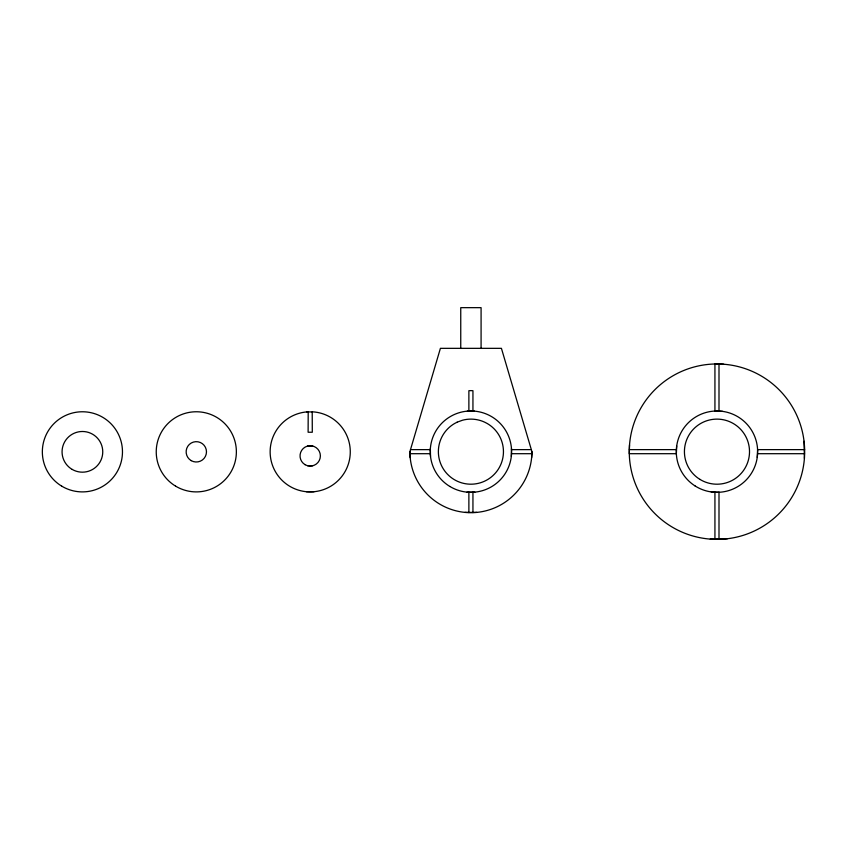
<?xml version="1.0" encoding="UTF-8"?>
<svg xmlns="http://www.w3.org/2000/svg" width="847" height="847" viewBox="0 0 847 847"><rect width="100%" height="100%" fill="white"/><g stroke="black" fill="none" stroke-linecap="round" stroke-linejoin="round"><path stroke-width="1.27" d="M308.202 411.854L308.117 432.245L312.299 432.245L312.215 411.854M629.522 444.919L629.289 453.696L676.351 453.696M804.406 458.396A87.707 87.707 0 0 0 679.082 372.564A87.707 87.707 0 0 0 667.404 524.018A87.707 87.707 0 0 0 804.406 458.396L804.047 441.213M430.361 448.518L430.509 456.395M531.641 457.645L531.927 451.663L501.424 348.339L440.408 348.339L409.895 451.663L410.192 457.645M511.313 456.395L511.472 448.518M676.7 445.935L676.351 453.897M757.239 457.391L757.589 449.418M307.577 446.073L312.839 446.073M312.839 465.723L307.577 465.723M727.414 538.734L710.231 539.105M314.089 491.715L306.328 491.715M474.849 492.149L466.972 492.149M476.893 512.382L464.929 512.382M306.709 411.917L313.708 411.917A40.063 40.063 0 0 1 344.305 472.87A40.063 40.063 0 0 1 276.111 472.87A40.063 40.063 0 0 1 306.709 411.917M467.364 411.134L474.458 411.134M719.209 492.276L711.236 491.927M714.73 411.039L722.692 411.388M410.499 449.63L430.329 449.63M511.503 449.63L531.334 449.63M629.395 449.63L676.351 449.63M757.589 449.63L804.639 449.63M409.99 453.696L430.329 453.696M511.503 453.696L531.831 453.696M757.61 453.696L804.544 453.696M723.709 364.221L714.932 363.977L714.932 411.039M718.997 364.083L718.997 411.049M718.997 492.276L718.997 539.327M714.932 492.298L714.932 539.232M481.085 348.339L481.085 307.662L460.747 307.662L460.747 348.339M472.944 411.07L472.944 390.711L470.911 390.626L468.878 390.711L468.878 411.07M472.944 492.234L472.944 512.573M468.878 492.234L468.878 512.573M531.927 451.663A61.016 61.016 0 0 1 470.911 512.679A61.016 61.016 0 0 1 409.895 451.663M457.147 422.177L454.627 423.489A32.546 32.546 0 0 0 445.988 472.584A32.546 32.546 0 0 0 495.834 472.584A32.546 32.546 0 0 0 487.205 423.489L484.675 422.177A32.546 32.546 0 0 0 462.483 420.228L457.147 422.177M449.884 486.474A40.677 40.677 0 0 0 511.588 452.467A40.677 40.677 0 0 0 451.271 416.036A40.677 40.677 0 0 0 449.884 486.474M72.239 469.45A20.339 20.339 0 0 0 102.752 451.832A20.339 20.339 0 0 0 72.239 434.215A20.339 20.339 0 0 0 72.239 469.45M191.221 460.641A10.175 10.175 0 0 0 206.477 451.832A10.175 10.175 0 0 0 191.221 443.023A10.175 10.175 0 0 0 191.221 460.641M305.121 464.707A10.175 10.175 0 0 0 320.378 455.898A10.175 10.175 0 0 0 305.121 447.089A10.175 10.175 0 0 0 305.121 464.707M175.594 486.125A40.063 40.063 0 0 0 236.366 452.626A40.063 40.063 0 0 0 176.959 416.745A40.063 40.063 0 0 0 175.594 486.125M61.693 486.125A40.063 40.063 0 0 0 122.466 452.626A40.063 40.063 0 0 0 63.07 416.745A40.063 40.063 0 0 0 61.693 486.125M695.133 485.977A40.677 40.677 0 0 0 757.61 453.41A40.677 40.677 0 0 0 698.161 415.591A40.677 40.677 0 0 0 695.133 485.977M699.897 479.37A32.546 32.546 0 0 0 749.5 452.584A32.546 32.546 0 0 0 701.507 423.024A32.546 32.546 0 0 0 699.897 479.37"/></g></svg>
